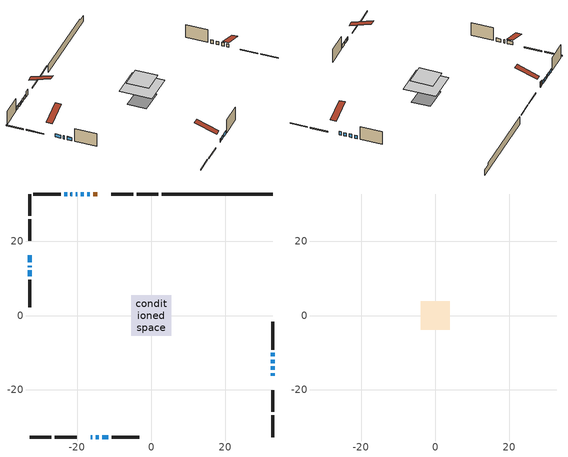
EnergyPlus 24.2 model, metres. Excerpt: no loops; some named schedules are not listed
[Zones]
conditioned space
 floor adiabatic (AdiabaticFloorConstruction): -5.44,-5.44 -5.44,5.44 5.44,5.44 5.44,-5.44 z2.74
 floor foundation (Slab1 construction): -4.27,-3.2 -4.27,3.2 4.27,3.2 4.27,-3.2 z-2.44
 wall outside (RimJoist1 construction): 1.94,32.74 -3.89,32.74 / -32.74,-32.74 -26.91,-32.74 / -32.74,32.74 -32.74,26.91 / 32.74,-32.74 32.74,-26.91 z0.3:0.6
 wall outside (RimJoist2 construction): -4.82,32.74 -10.72,32.74 / -25.98,-32.74 -20.08,-32.74 / -32.74,25.98 -32.74,20.08 / 32.74,-25.98 32.74,-20.08 z0.3:0.6
 wall outside (AdiabaticWallConstruction 1): -14.55,32.74 -15.63,32.74 z0.3:2.33
 wall outside (AdiabaticWallConstruction): -16.25,-32.74 -15.83,-32.74 / 32.74,-16.25 32.74,-15.55 / -16.56,32.74 -17.26,32.74 / -18.18,32.74 -18.95,32.74 / -14.9,-32.74 -14.14,-32.74 / -32.74,16.25 -32.74,14.34 / 32.74,-14.62 32.74,-13.73 / -19.87,32.74 -20.33,32.74 / -32.74,13.41 -32.74,13.06 / -21.26,32.74 -21.76,32.74 / 32.74,-12.8 32.74,-11.89 / -22.69,32.74 -23.45,32.74 / -13.21,-32.74 -11.61,-32.74 / -32.74,12.13 -32.74,10.53 / 32.74,-10.96 32.74,-10.1 z0.3:1.52
 wall outside (Wall1 construction): -24.38,32.74 -31.81,32.74 / -10.68,-32.74 -3.25,-32.74 / -32.74,9.6 -32.74,2.17 / 32.74,-9.17 32.74,-1.74 z0.3:5.18
 wall foundation (FoundationWall1 construction): 2.87,32.74,-2.44 2.87,32.74,0.3 29.75,32.74,0.3 29.75,32.74,-0.4 32.74,32.74,-0.4 32.74,32.74,-2.44
 window (WindowConstruction 10): -16.25,-32.74 -15.83,-32.74 z0.3:1.52
 window (WindowConstruction 4): 32.74,-16.25 32.74,-15.55 z0.3:1.52
 window (WindowConstruction 5): -16.56,32.74 -17.25,32.74 z0.3:1.52
 window (WindowConstruction 6): -18.18,32.74 -18.95,32.74 z0.3:1.52
 window (WindowConstruction 7): -14.9,-32.74 -14.14,-32.74 z0.3:1.52
 window (WindowConstruction 8): -32.74,16.25 -32.74,14.34 z0.3:1.52
 window (WindowConstruction 9): 32.74,-14.62 32.74,-13.73 z0.3:1.52
 window (WindowConstruction 12): -19.88,32.74 -20.33,32.74 z0.3:1.52
 window (WindowConstruction 13): -32.74,13.41 -32.74,13.06 z0.3:1.52
 window (WindowConstruction 11): -21.26,32.74 -21.76,32.74 z0.3:1.52
 window (WindowConstruction 14): 32.74,-12.8 32.74,-11.89 z0.3:1.52
 window (WindowConstruction): -22.69,32.74 -23.45,32.74 z0.3:1.52
 window (WindowConstruction 1): -13.21,-32.74 -11.61,-32.74 z0.3:1.52
 window (WindowConstruction 2): -32.74,12.13 -32.74,10.53 z0.3:1.52
 window (WindowConstruction 3): 32.74,-10.96 32.74,-10.1 z0.3:1.52
 door (Door): -14.55,32.74 -15.63,32.74 z0.3:2.33
 ceiling adiabatic (AdiabaticFloorConstruction): 5.44,-5.44 5.44,5.44 -5.44,5.44 -5.44,-5.44 z2.74
attic - vented
 floor to conditioned space (Floor1 construction Reversed): -3.85,-3.85 -3.85,3.85 3.85,3.85 3.85,-3.85 z5.18
 roof outside (Roof1 construction): -13.63,32.74,5.18 -13.63,25.24,7.68 -11.65,25.24,7.68 -11.65,32.74,5.18; -17.17,-32.74,5.18 -17.17,-25.24,7.68 -19.15,-25.24,7.68 -19.15,-32.74,5.18; -32.74,17.17,5.18 -25.24,17.17,7.68 -25.24,19.15,7.68 -32.74,19.15,5.18; 32.74,-17.17,5.18 25.24,-17.17,7.68 25.24,-19.15,7.68 32.74,-19.15,5.18
[Building]
Building 1: Terrain=Suburbs
[Site:Location]
London AP_ON: Latitude {deg}=43.03; Longitude {deg}=-81.15; Time Zone {hr}=-5; Elevation {m}=278; Keep Site Location Information=Yes
[Site:GroundTemperature:Shallow]
3.98693, 1.93205, 1.76749, 2.74264, 6.6573, 10.5537, 13.9317, 16.0716, 16.2534, 14.513, 11.2211, 7.44421
[Site:WaterMainsTemperature]
Calculation Method=Schedule; Temperature Schedule=mains temperature schedule
[Material] Roughness=Rough; Thermal Absorptance=0.9
Name | Thickness {m} | Conductivity {W/m-K} | Density {kg/m3} | Specific Heat {J/kg-K} | Solar Absorptance | Visible Absorptance
asphalt or fiberglass shingles | 0.00635 | 0.162714 | 1121.4 | 1465.45 | 0.4 | 0.4
ceiling loosefill ins | 0.0846667 | 0.0480833 | 16.02 | 1046.75 | 0.7 | 0.7
ceiling stud and cavity | 0.1397 | 0.483755 | 65.682 | 1177.47 | 0.7 | 0.7
concrete 4.0 in. | 0.1016 | 1.803125 | 2242.8 | 837.4 | 0.7 | 0.7
concrete 8.0 in. | 0.2032 | 1.803125 | 2242.8 | 837.4 | 0.7 | 0.7
door material | 0.04445 | 0.188738 | 512.64 | 1214.23 | 0.7 | 0.7
exterior vertical ins | 0.013954 | 0.029427 | 32.04 | 1214.23 | 0.7 | 0.7
floor covering | 0.0127 | 0.0433444 | 54.468 | 1339.84 | 0.6 | 0.6
floor rigid ins; wall rigid ins | 0.512978 | 0.029427 | 32.04 | 1214.23 | 0.7 | 0.7
floor stud and cavity | 0.1397 | 1.75129 | 37.0049 | 1207.88 | 0.7 | 0.7
furniture material conditioned space 1 | 0.1524 | 0.115458 | 640.8 | 1214.23 | 0.6 | 0.6
gypsum board | 0.0127 | 0.160291 | 801 | 837.4 | 0.6 | 0.6
gypsum board 1 | 0.0127 | 0.160291 | 801 | 837.4 | 0.7 | 0.7
osb sheathing 0.5 in. | 0.0127 | 0.115458 | 512.64 | 1214.23 | 0.7 | 0.7
osb sheathing 0.75 in. | 0.01905 | 0.115458 | 512.64 | 1214.23 | 0.7 | 0.7
rim joist stud and cavity | 0.0508 | 0.177588 | 50.32683 | 1063.81 | 0.6 | 0.6
rim joist stud and cavity 1 | 0.0508 | 0.107068 | 50.32683 | 1063.81 | 0.6 | 0.6
slab rigid ins | 5.28523e-05 | 0.029427 | 32.04 | 1214.23 | 0.7 | 0.7
wall stud and cavity | 0.1397 | 0.44826 | 139.0536 | 1170.24 | 0.7 | 0.7
wall stud and cavity 1 | 0.0889 | 0.380278 | 52.3479 | 1209.89 | 0.7 | 0.7
wall stud and cavity 2 | 0.0889 | 0.391764 | 83.0341 | 1211.67 | 0.7 | 0.7
wood siding | 0.0254 | 0.102417 | 544.68 | 1172.36 | 0.4 | 0.4
wood siding 1; wood siding 2; wood siding 3 | 0.0254 | 0.102417 | 544.68 | 1172.36 | 0.7 | 0.7
[WindowMaterial:SimpleGlazingSystem]
Name | U-Factor {W/m2-K} | Solar Heat Gain Coefficient
WindowMaterial | 5.10963 | 0.61
WindowMaterial 1 | 5.817111 | 0.77
WindowMaterial 10 | 4.93078 | 0.57
WindowMaterial 11 | 4.77293 | 0.54
WindowMaterial 2 | 4.80983 | 0.55
WindowMaterial 3 | 5.12553 | 0.64
WindowMaterial 4 | 5.03241 | 0.59
WindowMaterial 5 | 5.20843 | 0.63
WindowMaterial 6 | 5.28224 | 0.64
WindowMaterial 7 | 5.23284 | 0.63
WindowMaterial 8 | 5.3447 | 0.68
WindowMaterial 9 | 5.413973 | 0.69
[Construction]
AdiabaticFloorConstruction: floor stud and cavity, floor rigid ins, osb sheathing 0.75 in., floor covering
AdiabaticWallConstruction: wood siding 2, wall rigid ins, wall stud and cavity 1, gypsum board
AdiabaticWallConstruction 1: wood siding 3, wall rigid ins, wall stud and cavity 1, gypsum board
Door: door material
Floor1 construction Reversed: gypsum board, ceiling stud and cavity, ceiling loosefill ins
FoundationWall1 construction: concrete 8.0 in., gypsum board 1
furniture construction conditioned space 1: furniture material conditioned space 1
PartitionWallConstruction: gypsum board, wall stud and cavity 2, gypsum board
RimJoist1 construction: wood siding 1, rim joist stud and cavity
RimJoist2 construction: wood siding 1, rim joist stud and cavity 1
Roof1 construction: asphalt or fiberglass shingles
Slab1 construction: slab rigid ins, concrete 4.0 in.
Wall1 construction: wood siding, osb sheathing 0.5 in., wall stud and cavity, gypsum board
WindowConstruction; WindowConstruction 7: WindowMaterial
WindowConstruction 1: WindowMaterial 1
WindowConstruction 10: WindowMaterial 8
WindowConstruction 11: WindowMaterial 9
WindowConstruction 12; WindowConstruction 14: WindowMaterial 10
WindowConstruction 13: WindowMaterial 11
WindowConstruction 2: WindowMaterial 2
WindowConstruction 3: WindowMaterial 3
WindowConstruction 4; WindowConstruction 5: WindowMaterial 4
WindowConstruction 6: WindowMaterial 5
WindowConstruction 8: WindowMaterial 6
WindowConstruction 9: WindowMaterial 7
[Zone] Multiplier=1; Part of Total Floor Area=Yes
Name | Volume {m3}
attic - vented | 24.0492
conditioned space | 440.6
[Space]
Name | Zone | Volume {m3}
attic - vented 1 | attic - vented | 24.0492
conditioned space 1 | conditioned space | 440.6
[ZoneInfiltration:EffectiveLeakageArea]
infil attic - vented 1: Zone or Space=attic - vented 1; Schedule=Always On Discrete; Effective Air Leakage Area {cm2}=2586.33; Stack Coefficient=0.000173812; Wind Coefficient=8.90759e-06
[ZoneMixing]
whole house fan mix: Zone or Space=attic - vented; Schedule=Always On Continuous; Design Flow Rate Calculation Method=Flow/Zone; Design Flow Rate {m3/s}=0; Source Zone or Space=conditioned space
[SurfaceProperty:ExposedFoundationPerimeter]
Slab1: Exposed Perimeter Calculation Method=TotalExposedPerimeter; Total Exposed Perimeter {m}=29.871
[InternalMass] Zone or ZoneList=conditioned space; Space or SpaceList=conditioned space 1
Name | Construction | Surface Area {m2}
furniture mass conditioned space 1 | furniture construction conditioned space 1 | 69.2519
partition wall mass | PartitionWallConstruction | 173.13
[Lights]
interior lighting: Zone or ZoneList or Space or SpaceList=conditioned space 1; Schedule=interior lighting schedule; Design Level Calculation Method=LightingLevel; Lighting Level {W}=343.2; Return Air Fraction=0; Fraction Radiant=0.6; Fraction Visible=0.2; Fraction Replaceable=1
[People]
occupants: Zone or ZoneList or Space or SpaceList=conditioned space 1; Number of People Schedule=occupants schedule; Number of People Calculation Method=People; Number of People=3; Fraction Radiant=0.314171; Sensible Heat Fraction=0.56303; Activity Level Schedule=occupants activity schedule; Carbon Dioxide Generation Rate {m3/s-W}=0; Enable ASHRAE 55 Comfort Warnings=No; Mean Radiant Temperature Calculation Type=EnclosureAveraged
[ElectricEquipment] Zone or ZoneList or Space or SpaceList=conditioned space 1; Design Level Calculation Method=EquipmentLevel
Name | Schedule | Design Level {W} | Fraction Latent | Fraction Radiant | Fraction Lost
clothes dryer | clothes dryer schedule | 140.772 | 0.015 | 0.081 | 0.85
clothes washer | clothes washer schedule | 32.1985 | 0.03 | 0.162 | 0.7
cooking range | cooking range schedule | 215.147 | 0.08 | 0.432 | 0.2
dishwasher | dishwasher schedule | 66.8632 | 0.3 | 0.18 | 0.4
fridge | fridge schedule | 72.9452 | 0 | 0.6 | 0
mech vent house fan | mech vent house fan schedule | 0 | 0 | 0 | 1
mech vent house fan cfis | mech vent house fan cfis schedule | 0 | 0 | 0 | 0
misc plug loads | misc plug loads schedule | 494.7 | 0.045 | 0.513 | 0.1
whole house fan | Always On Discrete | 0 | 0 | 0 | 1
[OtherEquipment] Zone or ZoneList or Space or SpaceList=conditioned space 1; Design Level Calculation Method=EquipmentLevel
Name | Fuel Type | Schedule | Design Level {W} | Fraction Latent | Fraction Radiant | Fraction Lost
clothes dryer 1 | Electricity | clothes dryer schedule | 0 | 0.015 | 0.081 | 0.85
cooking range 1 | Electricity | cooking range schedule | 0 | 0.08 | 0.432 | 0.2
general water use latent | None | general water use schedule | 62.594 | 1 | 0 | 0
general water use sensible | None | general water use schedule | -61.6891 | 0 | 0.6 | 0
mech vent house fan latent load | None | Always On Discrete | 0 | 1 | 0 | 0
mech vent house fan sensible load | None | Always On Discrete | 0 | 0 | 0 | 0
water heater energy adjustment1 | NaturalGas | Always On Discrete | 0.01 | 0 | 0 | 1
[ZoneInfiltration:DesignFlowRate] Zone or ZoneList or Space or SpaceList=conditioned space 1; Schedule=Always On Discrete; Design Flow Rate Calculation Method=Flow/Zone; Design Flow Rate {m3/s}=0
infil flow; natural vent flow; whole house fan flow
[AvailabilityManager:Scheduled]
furnace airloop Availability Manager: Schedule=Always On Discrete
[Foundation:Kiva]
Foundation Kiva 1: Initial Indoor Air Temperature {C}=18; Wall Height Above Grade {m}=0.300015; Wall Depth Below Slab {m}=0.2032; Custom Block Material Name 1=exterior vertical ins; Custom Block Depth 1 {m}=2.74; Custom Block X Position 1 {m}=0.2159; Custom Block Z Position 1 {m}=0
[Foundation:Kiva:Settings]
Soil Conductivity {W/m-K}=0.849921; Soil Density {kg/m3}=1842.3; Soil Specific Heat {J/kg-K}=418.7; Ground Solar Absorptivity=0.9; Ground Thermal Absorptivity=0.9; Ground Surface Roughness {m}=0.03; Far-Field Width {m}=40; Deep-Ground Boundary Condition=ZeroFlux; Deep-Ground Depth {m}=40; Minimum Cell Dimension {m}=0.2; Maximum Cell Growth Coefficient=3; Simulation Timestep=Timestep
[Exterior:Lights]
exterior lighting: Schedule=exterior lighting schedule; Design Level {W}=75.6
[EnergyManagementSystem:GlobalVariable]
furnace_airloop_Fan_RTF
infil_program_Qfan
infil_program_Qinf
natural_vent_program_Qnv
natural_vent_program_Qwhf
[EnergyManagementSystem:Sensor]
Name | Output:Variable or Output:Meter Index Key | Output:Variable or Output:Meter
airflow_gain | infil flow | Infiltration Sensible Heat Gain Energy
airflow_gain_1 | natural vent flow | Infiltration Sensible Heat Gain Energy
airflow_gain_2 | whole house fan flow | Infiltration Sensible Heat Gain Energy
airflow_loss | infil flow | Infiltration Sensible Heat Loss Energy
airflow_loss_1 | natural vent flow | Infiltration Sensible Heat Loss Energy
airflow_loss_2 | whole house fan flow | Infiltration Sensible Heat Loss Energy
clg_load_cond |  | Cooling:EnergyTransfer:Zone:CONDITIONED SPACE
clg_sp_s; clg_sp_s_1 | cooling setpoint | Schedule Value
clothes_dryer_exhaust_0_sch_s | clothes dryer exhaust 0 schedule | Schedule Value
cool_season | cooling season schedule | Schedule Value
htg_load_cond |  | Heating:EnergyTransfer:Zone:CONDITIONED SPACE
htg_sp_s; htg_sp_s_1 | heating setpoint | Schedule Value
ig_ee_conv | clothes dryer | Electric Equipment Convective Heating Energy
ig_ee_conv_2 | cooking range | Electric Equipment Convective Heating Energy
ig_ee_conv_4 | fridge | Electric Equipment Convective Heating Energy
ig_ee_conv_5 | misc plug loads | Electric Equipment Convective Heating Energy
ig_ee_conv_6 | whole house fan | Electric Equipment Convective Heating Energy
ig_ee_rad | clothes dryer | Electric Equipment Radiant Heating Energy
ig_ee_rad_2 | cooking range | Electric Equipment Radiant Heating Energy
ig_ee_rad_4 | fridge | Electric Equipment Radiant Heating Energy
ig_ee_rad_5 | misc plug loads | Electric Equipment Radiant Heating Energy
ig_ee_rad_6 | whole house fan | Electric Equipment Radiant Heating Energy
ig_lgt_conv | interior lighting | Lights Convective Heating Energy
ig_lgt_rad | interior lighting | Lights Radiant Heating Energy
ig_lgt_vis | interior lighting | Lights Visible Radiation Heating Energy
ig_oe_conv | clothes dryer 1 | Other Equipment Convective Heating Energy
ig_oe_conv_1 | cooking range 1 | Other Equipment Convective Heating Energy
ig_oe_conv_2 | general water use latent | Other Equipment Convective Heating Energy
ig_oe_conv_3 | general water use sensible | Other Equipment Convective Heating Energy
ig_oe_conv_4 | water heater energy adjustment1 | Other Equipment Convective Heating Energy
ig_oe_rad | clothes dryer 1 | Other Equipment Radiant Heating Energy
ig_oe_rad_1 | cooking range 1 | Other Equipment Radiant Heating Energy
ig_oe_rad_2 | general water use latent | Other Equipment Radiant Heating Energy
ig_oe_rad_3 | general water use sensible | Other Equipment Radiant Heating Energy
ig_oe_rad_4 | water heater energy adjustment1 | Other Equipment Radiant Heating Energy
ig_ppl_conv | occupants | People Convective Heating Energy
ig_ppl_rad | occupants | People Radiant Heating Energy
im_conv | furniture mass conditioned space 1 | Surface Inside Face Convection Heat Gain Energy
im_conv_1 | partition wall mass | Surface Inside Face Convection Heat Gain Energy
im_ig | furniture mass conditioned space 1 | Surface Inside Face Internal Gains Radiation Heat Gain Energy
im_ig_1 | partition wall mass | Surface Inside Face Internal Gains Radiation Heat Gain Energy
im_lgt | furniture mass conditioned space 1 | Surface Inside Face Lights Radiation Heat Gain Energy
im_lgt_1 | partition wall mass | Surface Inside Face Lights Radiation Heat Gain Energy
im_sol | furniture mass conditioned space 1 | Surface Inside Face Solar Radiation Heat Gain Energy
im_sol_1 | partition wall mass | Surface Inside Face Solar Radiation Heat Gain Energy
im_surf | furniture mass conditioned space 1 | Surface Inside Face Net Surface Thermal Radiation Heat Gain Energy
im_surf_1 | partition wall mass | Surface Inside Face Net Surface Thermal Radiation Heat Gain Energy
mv_conv | mech vent house fan | Electric Equipment Convective Heating Energy
mv_conv_1 | mech vent house fan cfis | Electric Equipment Convective Heating Energy
mv_conv_2 | mech vent house fan latent load | Other Equipment Convective Heating Energy
mv_conv_3 | mech vent house fan sensible load | Other Equipment Convective Heating Energy
mv_rad | mech vent house fan | Electric Equipment Radiant Heating Energy
mv_rad_1 | mech vent house fan cfis | Electric Equipment Radiant Heating Energy
mv_rad_2 | mech vent house fan latent load | Other Equipment Radiant Heating Energy
mv_rad_3 | mech vent house fan sensible load | Other Equipment Radiant Heating Energy
natural_vent_s | natural vent schedule | Schedule Value
out_pb_s |  | Site Outdoor Air Barometric Pressure
out_wt_s |  | Site Outdoor Air Humidity Ratio
site_vw_s |  | Site Wind Speed
ss_back_out | Window1 | Surface Window Shortwave from Zone Back Out Window Heat Transfer Rate
ss_back_out_1 | Window11 | Surface Window Shortwave from Zone Back Out Window Heat Transfer Rate
ss_back_out_10 | Window20 | Surface Window Shortwave from Zone Back Out Window Heat Transfer Rate
ss_back_out_11 | Window3 | Surface Window Shortwave from Zone Back Out Window Heat Transfer Rate
ss_back_out_12 | Window4 | Surface Window Shortwave from Zone Back Out Window Heat Transfer Rate
ss_back_out_13 | Window5 | Surface Window Shortwave from Zone Back Out Window Heat Transfer Rate
ss_back_out_14 | Window8 | Surface Window Shortwave from Zone Back Out Window Heat Transfer Rate
ss_back_out_2 | Window12 | Surface Window Shortwave from Zone Back Out Window Heat Transfer Rate
ss_back_out_3 | Window13 | Surface Window Shortwave from Zone Back Out Window Heat Transfer Rate
ss_back_out_4 | Window14 | Surface Window Shortwave from Zone Back Out Window Heat Transfer Rate
ss_back_out_5 | Window15 | Surface Window Shortwave from Zone Back Out Window Heat Transfer Rate
ss_back_out_6 | Window17 | Surface Window Shortwave from Zone Back Out Window Heat Transfer Rate
ss_back_out_7 | Window18 | Surface Window Shortwave from Zone Back Out Window Heat Transfer Rate
ss_back_out_8 | Window19 | Surface Window Shortwave from Zone Back Out Window Heat Transfer Rate
ss_back_out_9 | Window2 | Surface Window Shortwave from Zone Back Out Window Heat Transfer Rate
ss_conv | Door1 | Surface Inside Face Convection Heat Gain Energy
ss_conv_1 | Window1 | Surface Inside Face Convection Heat Gain Energy
ss_conv_10 | Window2 | Surface Inside Face Convection Heat Gain Energy
ss_conv_11 | Window20 | Surface Inside Face Convection Heat Gain Energy
ss_conv_12 | Window3 | Surface Inside Face Convection Heat Gain Energy
ss_conv_13 | Window4 | Surface Inside Face Convection Heat Gain Energy
ss_conv_14 | Window5 | Surface Inside Face Convection Heat Gain Energy
ss_conv_15 | Window8 | Surface Inside Face Convection Heat Gain Energy
ss_conv_2 | Window11 | Surface Inside Face Convection Heat Gain Energy
ss_conv_3 | Window12 | Surface Inside Face Convection Heat Gain Energy
ss_conv_4 | Window13 | Surface Inside Face Convection Heat Gain Energy
ss_conv_5 | Window14 | Surface Inside Face Convection Heat Gain Energy
ss_conv_6 | Window15 | Surface Inside Face Convection Heat Gain Energy
ss_conv_7 | Window17 | Surface Inside Face Convection Heat Gain Energy
ss_conv_8 | Window18 | Surface Inside Face Convection Heat Gain Energy
ss_conv_9 | Window19 | Surface Inside Face Convection Heat Gain Energy
ss_ig | Door1 | Surface Inside Face Internal Gains Radiation Heat Gain Energy
ss_ig_1 | Window1 | Surface Inside Face Internal Gains Radiation Heat Gain Energy
ss_ig_10 | Window2 | Surface Inside Face Internal Gains Radiation Heat Gain Energy
ss_ig_11 | Window20 | Surface Inside Face Internal Gains Radiation Heat Gain Energy
ss_ig_12 | Window3 | Surface Inside Face Internal Gains Radiation Heat Gain Energy
ss_ig_13 | Window4 | Surface Inside Face Internal Gains Radiation Heat Gain Energy
ss_ig_14 | Window5 | Surface Inside Face Internal Gains Radiation Heat Gain Energy
ss_ig_15 | Window8 | Surface Inside Face Internal Gains Radiation Heat Gain Energy
ss_ig_2 | Window11 | Surface Inside Face Internal Gains Radiation Heat Gain Energy
ss_ig_3 | Window12 | Surface Inside Face Internal Gains Radiation Heat Gain Energy
ss_ig_4 | Window13 | Surface Inside Face Internal Gains Radiation Heat Gain Energy
ss_ig_5 | Window14 | Surface Inside Face Internal Gains Radiation Heat Gain Energy
ss_ig_6 | Window15 | Surface Inside Face Internal Gains Radiation Heat Gain Energy
ss_ig_7 | Window17 | Surface Inside Face Internal Gains Radiation Heat Gain Energy
ss_ig_8 | Window18 | Surface Inside Face Internal Gains Radiation Heat Gain Energy
ss_ig_9 | Window19 | Surface Inside Face Internal Gains Radiation Heat Gain Energy
ss_lgt | Door1 | Surface Inside Face Lights Radiation Heat Gain Energy
ss_sol | Door1 | Surface Inside Face Solar Radiation Heat Gain Energy
ss_surf | Door1 | Surface Inside Face Net Surface Thermal Radiation Heat Gain Energy
ss_surf_1 | Window1 | Surface Inside Face Net Surface Thermal Radiation Heat Gain Energy
ss_surf_10 | Window2 | Surface Inside Face Net Surface Thermal Radiation Heat Gain Energy
ss_surf_11 | Window20 | Surface Inside Face Net Surface Thermal Radiation Heat Gain Energy
ss_surf_12 | Window3 | Surface Inside Face Net Surface Thermal Radiation Heat Gain Energy
ss_surf_13 | Window4 | Surface Inside Face Net Surface Thermal Radiation Heat Gain Energy
ss_surf_14 | Window5 | Surface Inside Face Net Surface Thermal Radiation Heat Gain Energy
ss_surf_15 | Window8 | Surface Inside Face Net Surface Thermal Radiation Heat Gain Energy
ss_surf_2 | Window11 | Surface Inside Face Net Surface Thermal Radiation Heat Gain Energy
ss_surf_3 | Window12 | Surface Inside Face Net Surface Thermal Radiation Heat Gain Energy
ss_surf_4 | Window13 | Surface Inside Face Net Surface Thermal Radiation Heat Gain Energy
ss_surf_5 | Window14 | Surface Inside Face Net Surface Thermal Radiation Heat Gain Energy
ss_surf_6 | Window15 | Surface Inside Face Net Surface Thermal Radiation Heat Gain Energy
ss_surf_7 | Window17 | Surface Inside Face Net Surface Thermal Radiation Heat Gain Energy
ss_surf_8 | Window18 | Surface Inside Face Net Surface Thermal Radiation Heat Gain Energy
ss_surf_9 | Window19 | Surface Inside Face Net Surface Thermal Radiation Heat Gain Energy
ss_trans_in | Window1 | Surface Window Transmitted Solar Radiation Rate
ss_trans_in_1 | Window11 | Surface Window Transmitted Solar Radiation Rate
ss_trans_in_10 | Window20 | Surface Window Transmitted Solar Radiation Rate
ss_trans_in_11 | Window3 | Surface Window Transmitted Solar Radiation Rate
ss_trans_in_12 | Window4 | Surface Window Transmitted Solar Radiation Rate
ss_trans_in_13 | Window5 | Surface Window Transmitted Solar Radiation Rate
ss_trans_in_14 | Window8 | Surface Window Transmitted Solar Radiation Rate
ss_trans_in_2 | Window12 | Surface Window Transmitted Solar Radiation Rate
ss_trans_in_3 | Window13 | Surface Window Transmitted Solar Radiation Rate
ss_trans_in_4 | Window14 | Surface Window Transmitted Solar Radiation Rate
ss_trans_in_5 | Window15 | Surface Window Transmitted Solar Radiation Rate
ss_trans_in_6 | Window17 | Surface Window Transmitted Solar Radiation Rate
ss_trans_in_7 | Window18 | Surface Window Transmitted Solar Radiation Rate
ss_trans_in_8 | Window19 | Surface Window Transmitted Solar Radiation Rate
ss_trans_in_9 | Window2 | Surface Window Transmitted Solar Radiation Rate
ss_trans_out | Window1 | Surface Inside Face Initial Transmitted Diffuse Transmitted Out Window Solar Radiation Rate
ss_trans_out_1 | Window11 | Surface Inside Face Initial Transmitted Diffuse Transmitted Out Window Solar Radiation Rate
ss_trans_out_10 | Window20 | Surface Inside Face Initial Transmitted Diffuse Transmitted Out Window Solar Radiation Rate
ss_trans_out_11 | Window3 | Surface Inside Face Initial Transmitted Diffuse Transmitted Out Window Solar Radiation Rate
ss_trans_out_12 | Window4 | Surface Inside Face Initial Transmitted Diffuse Transmitted Out Window Solar Radiation Rate
ss_trans_out_13 | Window5 | Surface Inside Face Initial Transmitted Diffuse Transmitted Out Window Solar Radiation Rate
ss_trans_out_14 | Window8 | Surface Inside Face Initial Transmitted Diffuse Transmitted Out Window Solar Radiation Rate
ss_trans_out_2 | Window12 | Surface Inside Face Initial Transmitted Diffuse Transmitted Out Window Solar Radiation Rate
ss_trans_out_3 | Window13 | Surface Inside Face Initial Transmitted Diffuse Transmitted Out Window Solar Radiation Rate
ss_trans_out_4 | Window14 | Surface Inside Face Initial Transmitted Diffuse Transmitted Out Window Solar Radiation Rate
ss_trans_out_5 | Window15 | Surface Inside Face Initial Transmitted Diffuse Transmitted Out Window Solar Radiation Rate
ss_trans_out_6 | Window17 | Surface Inside Face Initial Transmitted Diffuse Transmitted Out Window Solar Radiation Rate
ss_trans_out_7 | Window18 | Surface Inside Face Initial Transmitted Diffuse Transmitted Out Window Solar Radiation Rate
ss_trans_out_8 | Window19 | Surface Inside Face Initial Transmitted Diffuse Transmitted Out Window Solar Radiation Rate
ss_trans_out_9 | Window2 | Surface Inside Face Initial Transmitted Diffuse Transmitted Out Window Solar Radiation Rate
s_conv | Floor1 | Surface Inside Face Convection Heat Gain Energy
s_conv_1 | FoundationWall1 | Surface Inside Face Convection Heat Gain Energy
s_conv_10 | RimJoist2:270 | Surface Inside Face Convection Heat Gain Energy
s_conv_11 | RimJoist2:90 | Surface Inside Face Convection Heat Gain Energy
s_conv_12 | Slab1 | Surface Inside Face Convection Heat Gain Energy
s_conv_13 | Wall1:0 | Surface Inside Face Convection Heat Gain Energy
s_conv_14 | Wall1:180 | Surface Inside Face Convection Heat Gain Energy
s_conv_15 | Wall1:270 | Surface Inside Face Convection Heat Gain Energy
s_conv_16 | Wall1:90 | Surface Inside Face Convection Heat Gain Energy
s_conv_2 | inferred conditioned ceiling | Surface Inside Face Convection Heat Gain Energy
s_conv_3 | inferred conditioned floor | Surface Inside Face Convection Heat Gain Energy
s_conv_4 | RimJoist1:0 | Surface Inside Face Convection Heat Gain Energy
s_conv_5 | RimJoist1:180 | Surface Inside Face Convection Heat Gain Energy
s_conv_6 | RimJoist1:270 | Surface Inside Face Convection Heat Gain Energy
s_conv_7 | RimJoist1:90 | Surface Inside Face Convection Heat Gain Energy
s_conv_8 | RimJoist2:0 | Surface Inside Face Convection Heat Gain Energy
s_conv_9 | RimJoist2:180 | Surface Inside Face Convection Heat Gain Energy
s_ig | Floor1 | Surface Inside Face Internal Gains Radiation Heat Gain Energy
